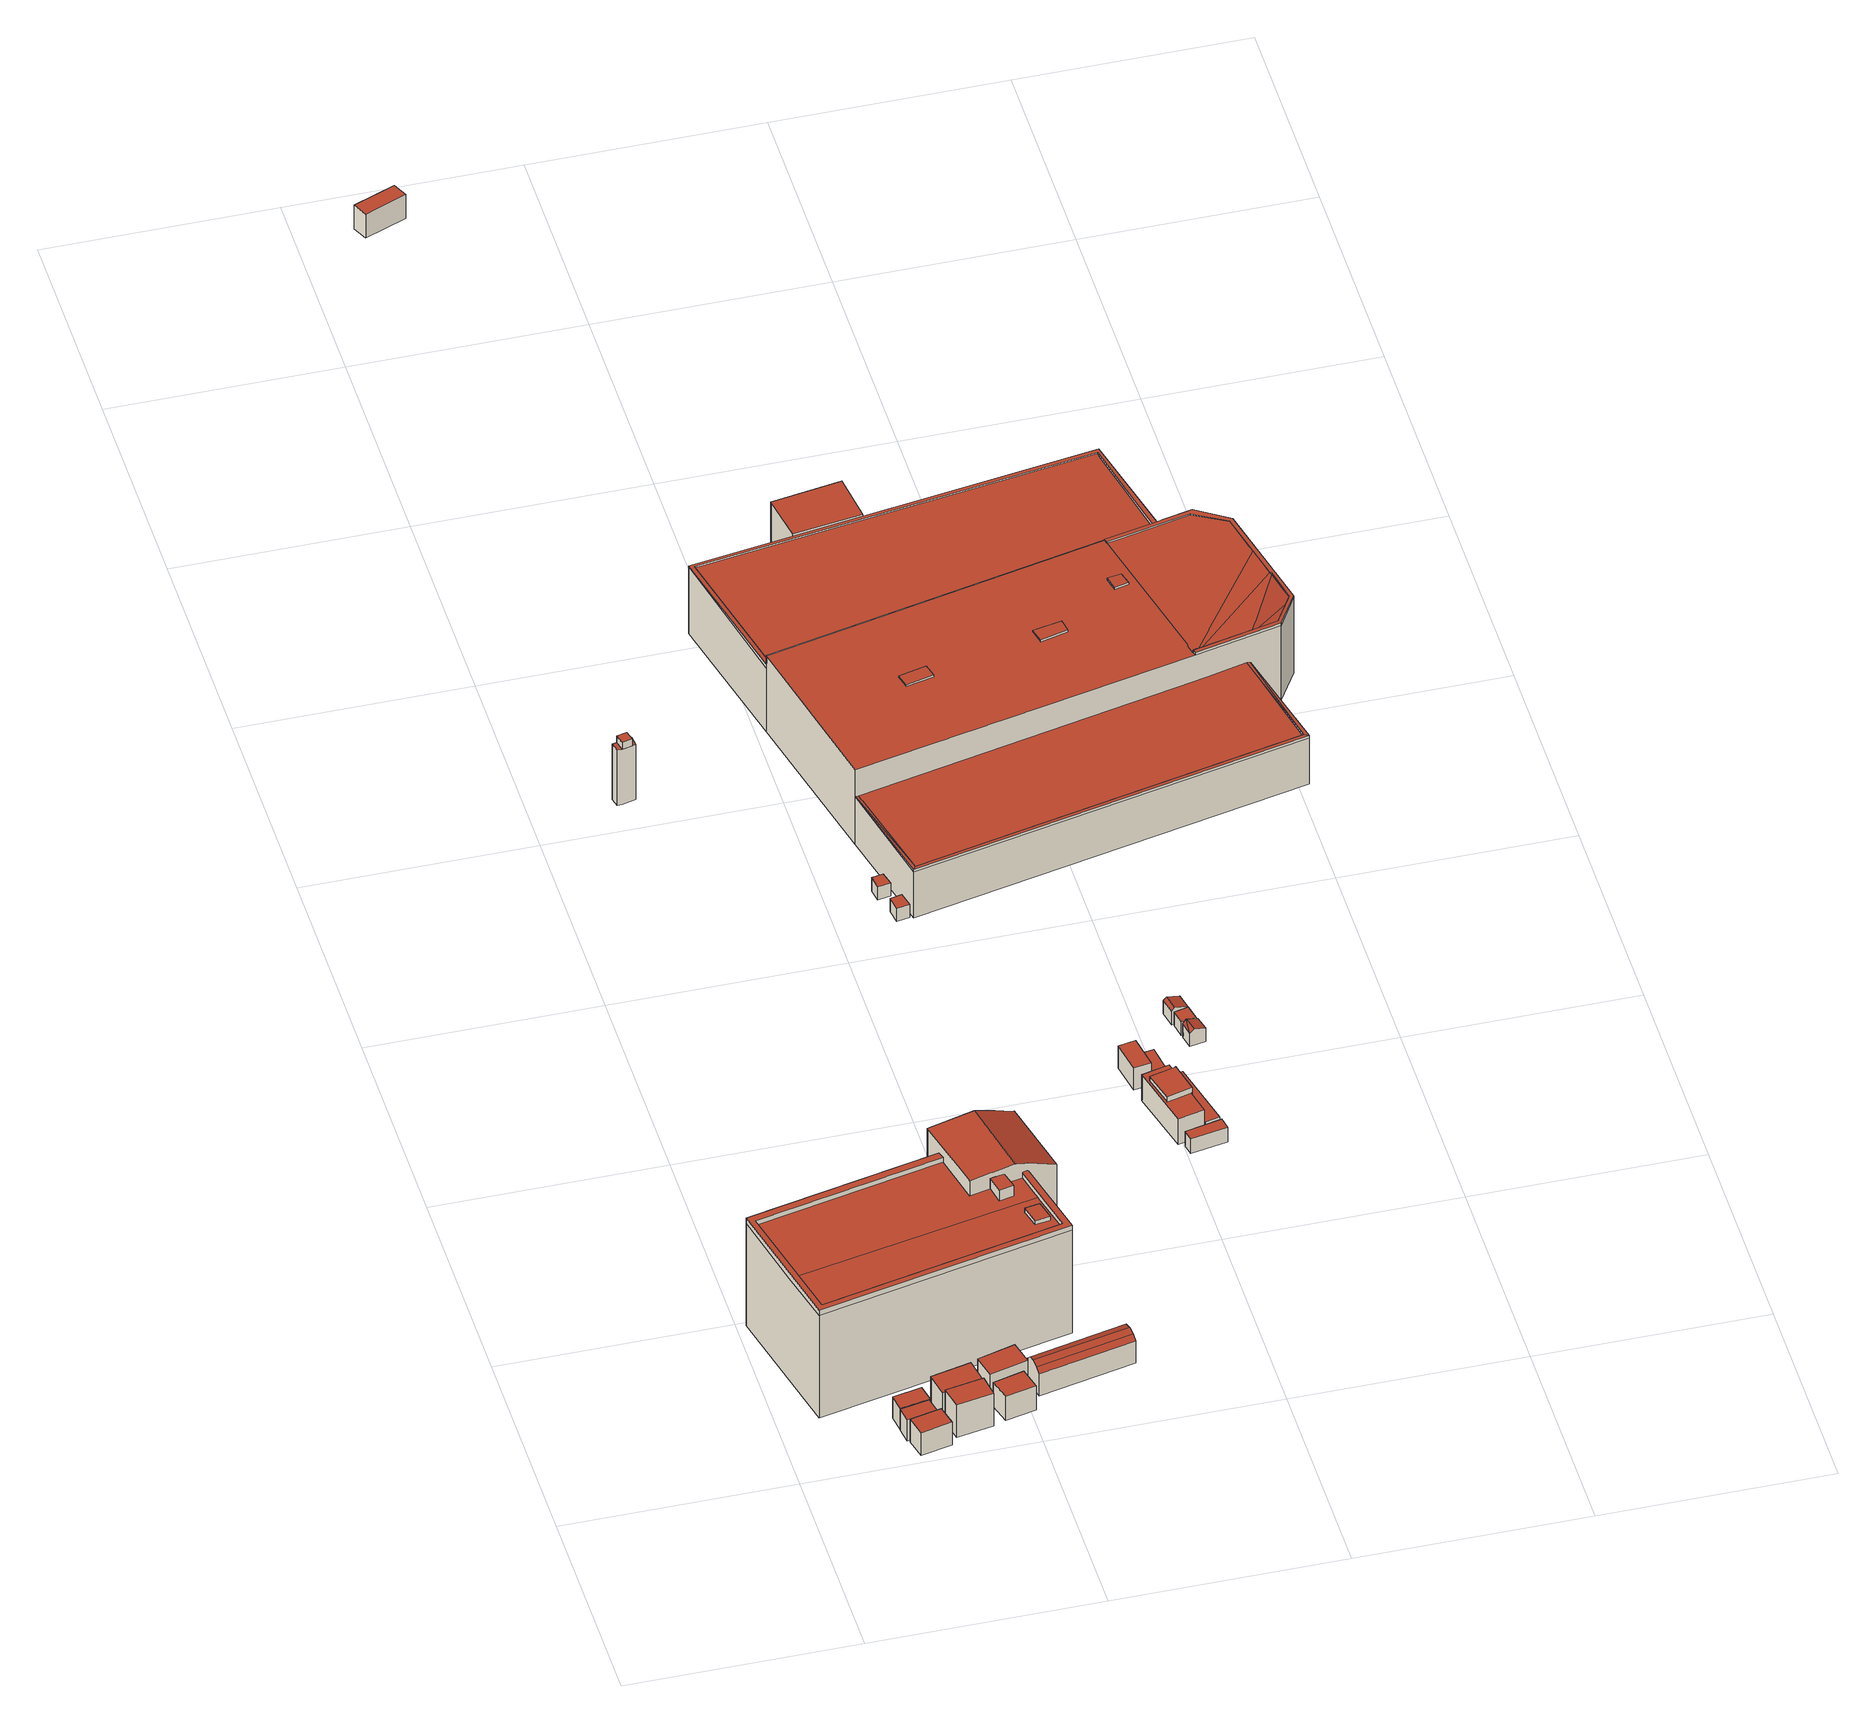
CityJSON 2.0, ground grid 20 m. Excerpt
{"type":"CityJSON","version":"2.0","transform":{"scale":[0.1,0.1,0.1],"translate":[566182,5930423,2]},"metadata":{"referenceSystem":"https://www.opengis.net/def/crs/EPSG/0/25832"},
"CityObjects":{
"building1":{"type":"Building","attributes":{"Grundfläche 2D":"3.709277","Grundhöhe NN":"2.344"},"geometry":[{"type":"Solid","lod":"3","boundaries":[[[[0,1,2,3]],[[4,5,3,2]],[[5,6,0,3]],[[6,7,1,0]],[[7,4,2,1]],[[7,6,5,4]]]],"semantics":{"surfaces":[{"type":"RoofSurface"},{"type":"WallSurface"},{"type":"GroundSurface"}],"values":[[0,1,1,1,1,2]]}}]},
"building2":{"type":"Building","attributes":{"Grundfläche 2D":"5.038064","Grundhöhe NN":"2.326"},"geometry":[{"type":"Solid","lod":"3","boundaries":[[[[8,9,10,11]],[[12,13,11,10]],[[13,14,8,11]],[[14,15,9,8]],[[15,12,10,9]],[[15,14,13,12]]]],"semantics":{"surfaces":[{"type":"RoofSurface"},{"type":"WallSurface"},{"type":"GroundSurface"}],"values":[[0,1,1,1,1,2]]}}]},
"building3":{"type":"Building","attributes":{"Grundfläche 2D":"3.776722","Grundhöhe NN":"2.335"},"geometry":[{"type":"Solid","lod":"3","boundaries":[[[[16,17,18,19]],[[20,21,19,18]],[[21,22,16,19]],[[22,23,17,16]],[[23,20,18,17]],[[23,22,21,20]]]],"semantics":{"surfaces":[{"type":"RoofSurface"},{"type":"WallSurface"},{"type":"GroundSurface"}],"values":[[0,1,1,1,1,2]]}}]},
"building4":{"type":"Building","attributes":{"Grundfläche 2D":"6.876970","Grundhöhe NN":"2.270"},"geometry":[{"type":"Solid","lod":"3","boundaries":[[[[24,25,26,27]],[[28,29,27,26]],[[29,30,24,27]],[[30,31,25,24]],[[31,28,26,25]],[[31,30,29,28]]]],"semantics":{"surfaces":[{"type":"RoofSurface"},{"type":"WallSurface"},{"type":"GroundSurface"}],"values":[[0,1,1,1,1,2]]}}]},
"building5":{"type":"Building","attributes":{"Grundfläche 2D":"7.964320","Grundhöhe NN":"2.233"},"geometry":[{"type":"Solid","lod":"3","boundaries":[[[[32,33,34,35]],[[36,37,35,34]],[[37,38,32,35]],[[38,39,33,32]],[[39,36,34,33]],[[39,38,37,36]]]],"semantics":{"surfaces":[{"type":"RoofSurface"},{"type":"WallSurface"},{"type":"GroundSurface"}],"values":[[0,1,1,1,1,2]]}}]},
"building6":{"type":"Building","attributes":{"Grundfläche 2D":"320.501943","Grundhöhe NN":"2.051"},"children":["building6-1","building6-2"],"geometry":[{"type":"Solid","lod":"3","boundaries":[[[[40,41,42,43,44,45,46,47,48,49]],[[50,51,52,53,54,55]],[[53,52,56,57,58,59,60,61]],[[62,63,64,65,66,67,68]],[[69,70,71,72,73,74,63,62]],[[75,76,77,78]],[[79,80,42,41]],[[42,80,81,82,43]],[[82,83,44,43]],[[44,83,84,85,45]],[[51,50,47,46,56,52]],[[54,48,47,50,55]],[[61,49,48,54,53]],[[40,49,61,60]],[[80,79,86,87]],[[82,81,80,87,88]],[[83,82,88,89]],[[83,89,90,85,84]],[[79,41,40,60,59,66,65,64,91,86]],[[57,56,46,45,85,90,92,71,70,69,62,68,67,66,59,58]],[[72,71,92,93]],[[94,91,64,63,74,73,72,93,95,76,75]],[[77,76,95,96]],[[78,77,96,97]],[[75,78,97,94]],[[91,94,97,96,95,93,92,90,89,88,87,86]]]],"semantics":{"surfaces":[{"type":"RoofSurface"},{"type":"WallSurface"},{"type":"GroundSurface"}],"values":[[0,0,0,0,0,0,1,1,1,1,1,1,1,1,1,1,1,1,1,1,1,1,1,1,1,2]]}}]},
"building6-1":{"type":"BuildingInstallation","parents":["building6"],"geometry":[{"type":"MultiSurface","lod":"3","boundaries":[[[98,99,100,101]],[[101,100,102,103]],[[98,101,103,104]],[[99,98,104,105]],[[100,99,105,102]]],"semantics":{"surfaces":[{"type":"RoofSurface"},{"type":"WallSurface"}],"values":[0,1,1,1,1]}}]},
"building6-2":{"type":"BuildingInstallation","parents":["building6"],"geometry":[{"type":"MultiSurface","lod":"3","boundaries":[[[106,107,108,109]],[[109,108,58,110]],[[110,111,106,109]],[[107,106,111,57]],[[57,58,108,107]]],"semantics":{"surfaces":[{"type":"RoofSurface"},{"type":"WallSurface"}],"values":[0,1,1,1,1]}}]},
"building7":{"type":"Building","attributes":{"Grundfläche 2D":"5.524641","Grundhöhe NN":"2.192"},"geometry":[{"type":"Solid","lod":"3","boundaries":[[[[112,113,114,115]],[[116,117,115,114]],[[117,118,112,115]],[[118,119,113,112]],[[119,116,114,113]],[[119,118,117,116]]]],"semantics":{"surfaces":[{"type":"RoofSurface"},{"type":"WallSurface"},{"type":"GroundSurface"}],"values":[[0,1,1,1,1,2]]}}]},
"building8":{"type":"Building","attributes":{"Grundfläche 2D":"7.454865","Grundhöhe NN":"2.155"},"geometry":[{"type":"Solid","lod":"3","boundaries":[[[[120,121,122,123]],[[124,125,123,122]],[[125,126,120,123]],[[126,127,121,120]],[[127,124,122,121]],[[127,126,125,124]]]],"semantics":{"surfaces":[{"type":"RoofSurface"},{"type":"WallSurface"},{"type":"GroundSurface"}],"values":[[0,1,1,1,1,2]]}}]},
"building9":{"type":"Building","attributes":{"Grundfläche 2D":"18.620784","Grundhöhe NN":"2.080"},"geometry":[{"type":"Solid","lod":"3","boundaries":[[[[128,129,130,131]],[[132,129,128,133]],[[134,132,133,135]],[[136,134,135,137]],[[131,130,138,139]],[[137,135,133,128,131,139,140]],[[136,137,140,141]],[[130,129,132,134,136,141,138]],[[140,139,138,141]]]],"semantics":{"surfaces":[{"type":"RoofSurface"},{"type":"WallSurface"},{"type":"GroundSurface"}],"values":[[0,0,0,0,1,1,1,1,2]]}}]},
"building10":{"type":"Building","attributes":{"Grundfläche 2D":"1.490961","Grundhöhe NN":"2.457"},"children":["building10-1"],"geometry":[{"type":"Solid","lod":"3","boundaries":[[[[142,143,144,145,146,147,148,149]],[[150,147,146,145,144,151,152]],[[148,147,150,153]],[[143,142,149,148,153,154]],[[144,143,154,151]],[[150,152,151,154,153]]]],"semantics":{"surfaces":[{"type":"RoofSurface"},{"type":"WallSurface"},{"type":"GroundSurface"}],"values":[[0,1,1,1,1,2]]}}]},
"building10-1":{"type":"BuildingInstallation","parents":["building10"],"geometry":[{"type":"MultiSurface","lod":"3","boundaries":[[[155,156,157,158]],[[158,157,142,145]],[[155,158,145,146]],[[156,155,146,149]],[[157,156,149,142]]],"semantics":{"surfaces":[{"type":"RoofSurface"},{"type":"WallSurface"}],"values":[0,1,1,1,1]}}]},
"building11":{"type":"Building","attributes":{"Grundfläche 2D":"1.346464","Grundhöhe NN":"2.252"},"geometry":[{"type":"Solid","lod":"3","boundaries":[[[[159,160,161,162]],[[163,164,162,161]],[[164,165,159,162]],[[165,166,160,159]],[[166,163,161,160]],[[166,165,164,163]]]],"semantics":{"surfaces":[{"type":"RoofSurface"},{"type":"WallSurface"},{"type":"GroundSurface"}],"values":[[0,1,1,1,1,2]]}}]},
"building12":{"type":"Building","attributes":{"Grundfläche 2D":"1.257256","Grundhöhe NN":"2.252"},"geometry":[{"type":"Solid","lod":"3","boundaries":[[[[167,168,169,170]],[[171,172,170,169]],[[172,173,167,170]],[[173,174,168,167]],[[174,171,169,168]],[[174,173,172,171]]]],"semantics":{"surfaces":[{"type":"RoofSurface"},{"type":"WallSurface"},{"type":"GroundSurface"}],"values":[[0,1,1,1,1,2]]}}]},
"building13":{"type":"Building","attributes":{"Grundfläche 2D":"15.180621","Grundhöhe NN":"2.034"},"children":["building13-1"],"geometry":[{"type":"Solid","lod":"3","boundaries":[[[[175,176,177,178,179,180,181,182]],[[183,184,180,179]],[[184,185,181,180]],[[185,186,182,181]],[[186,187,175,182]],[[187,188,176,175]],[[188,189,177,176]],[[189,190,178,177]],[[190,183,179,178]],[[184,183,190,189,188,187,186,185]]]],"semantics":{"surfaces":[{"type":"RoofSurface"},{"type":"WallSurface"},{"type":"GroundSurface"}],"values":[[0,1,1,1,1,1,1,1,1,2]]}}]},
"building13-1":{"type":"BuildingInstallation","parents":["building13"],"geometry":[{"type":"MultiSurface","lod":"3","boundaries":[[[191,192,193,194,195]],[[193,192,191,175,176,196]],[[196,197,194,193]],[[197,181,182,195,194]],[[182,175,191,195]]],"semantics":{"surfaces":[{"type":"RoofSurface"},{"type":"WallSurface"}],"values":[0,1,1,1,1]}}]},
"building14":{"type":"Building","attributes":{"Grundfläche 2D":"4.690009","Grundhöhe NN":"2.042"},"geometry":[{"type":"Solid","lod":"3","boundaries":[[[[198,199,200,201]],[[202,203,201,200]],[[203,204,198,201]],[[204,205,199,198]],[[205,202,200,199]],[[205,204,203,202]]]],"semantics":{"surfaces":[{"type":"RoofSurface"},{"type":"WallSurface"},{"type":"GroundSurface"}],"values":[[0,1,1,1,1,2]]}}]},
"building15":{"type":"Building","attributes":{"Grundfläche 2D":"3.470480","Grundhöhe NN":"2.041"},"geometry":[{"type":"Solid","lod":"3","boundaries":[[[[206,207,208,209]],[[210,211,209,208]],[[211,212,206,209]],[[212,213,207,206]],[[213,210,208,207]],[[213,212,211,210]]]],"semantics":{"surfaces":[{"type":"RoofSurface"},{"type":"WallSurface"},{"type":"GroundSurface"}],"values":[[0,1,1,1,1,2]]}}]},
"building16":{"type":"Building","attributes":{"Grundfläche 2D":"3.346940","Grundhöhe NN":"2.068"},"geometry":[{"type":"Solid","lod":"3","boundaries":[[[[214,215,216,217]],[[218,219,217,216]],[[219,220,214,217]],[[220,221,215,214]],[[221,218,216,215]],[[221,220,219,218]]]],"semantics":{"surfaces":[{"type":"RoofSurface"},{"type":"WallSurface"},{"type":"GroundSurface"}],"values":[[0,1,1,1,1,2]]}}]},
"building17":{"type":"Building","attributes":{"Grundfläche 2D":"7.685023","Grundhöhe NN":"2.075"},"geometry":[{"type":"Solid","lod":"3","boundaries":[[[[222,223,224,225,226,227,228,229,230]],[[231,232,225,224]],[[232,233,226,225]],[[233,234,227,226]],[[234,235,228,227]],[[235,236,237,230,229,228]],[[237,238,222,230]],[[238,239,223,222]],[[239,231,224,223]],[[231,239,238,237,236,235,234,233,232]]]],"semantics":{"surfaces":[{"type":"RoofSurface"},{"type":"WallSurface"},{"type":"GroundSurface"}],"values":[[0,1,1,1,1,1,1,1,1,2]]}}]},
"building18":{"type":"Building","attributes":{"Grundfläche 2D":"5.714629","Grundhöhe NN":"2.820"},"geometry":[{"type":"Solid","lod":"3","boundaries":[[[[240,241,242,243]],[[244,245,243,242]],[[245,246,240,243]],[[246,247,241,240]],[[247,244,242,241]],[[247,246,245,244]]]],"semantics":{"surfaces":[{"type":"RoofSurface"},{"type":"WallSurface"},{"type":"GroundSurface"}],"values":[[0,1,1,1,1,2]]}}]},
"building19":{"type":"Building","attributes":{"Grundfläche 2D":"1.856500","Grundhöhe NN":"2.127"},"geometry":[{"type":"Solid","lod":"3","boundaries":[[[[248,249,250]],[[251,249,248]],[[252,248,250,253]],[[253,250,249,254,255]],[[252,253,255,256]],[[251,248,252,256,257]],[[249,251,257,254]],[[255,254,257,256]]]],"semantics":{"surfaces":[{"type":"RoofSurface"},{"type":"WallSurface"},{"type":"GroundSurface"}],"values":[[0,0,0,1,1,1,1,2]]}}]},
"building20":{"type":"Building","attributes":{"Grundfläche 2D":"1.785144","Grundhöhe NN":"2.113"},"geometry":[{"type":"Solid","lod":"3","boundaries":[[[[258,259,260,261]],[[262,263,261,260]],[[263,264,258,261]],[[264,265,259,258]],[[265,262,260,259]],[[265,264,263,262]]]],"semantics":{"surfaces":[{"type":"RoofSurface"},{"type":"WallSurface"},{"type":"GroundSurface"}],"values":[[0,1,1,1,1,2]]}}]},
"building21":{"type":"Building","attributes":{"Grundfläche 2D":"2.123824","Grundhöhe NN":"2.103"},"geometry":[{"type":"Solid","lod":"3","boundaries":[[[[266,267,268,269]],[[270,266,269,271]],[[272,273,274,271,269,268]],[[274,275,270,271]],[[275,276,277,267,266,270]],[[277,272,268,267]],[[275,274,273,272,277,276]]]],"semantics":{"surfaces":[{"type":"RoofSurface"},{"type":"WallSurface"},{"type":"GroundSurface"}],"values":[[0,0,1,1,1,1,2]]}}]},
"building22":{"type":"Building","attributes":{"Grundfläche 2D":"25.758114","Grundhöhe NN":"2.738"},"geometry":[{"type":"Solid","lod":"3","boundaries":[[[[278,279,280,281]],[[282,283,281,280]],[[283,284,278,281]],[[284,285,279,278]],[[285,282,280,279]],[[285,284,283,282]]]],"semantics":{"surfaces":[{"type":"RoofSurface"},{"type":"WallSurface"},{"type":"GroundSurface"}],"values":[[0,1,1,1,1,2]]}}]},
"building23":{"type":"Building","attributes":{"Grundfläche 2D":"1406.847935","Grundhöhe NN":"2.252"},"children":["building23-1","building23-2","building23-3"],"geometry":[{"type":"Solid","lod":"3","boundaries":[[[[286,287,288]],[[287,289,288]],[[286,290,291,287]],[[292,291,290]],[[293,291,292]],[[294,295,296,297,298,299,300,301]],[[302,303,304,305,306,307,308,309,310,311,312,313,314,315,316,317,318,319]],[[293,320,289,321,322,323]],[[324,325,326,327,328,329,330]],[[331,332,333,334,335]],[[336,337,338,339]],[[336,339,340,341]],[[332,331,342]],[[340,343,344,345,346,332,342,341]],[[347,348,349]],[[348,347,350,338,337]],[[351,352,353,354]],[[286,288,355]],[[355,356,290,286]],[[292,290,356]],[[323,291,293]],[[323,322,321,287,291]],[[289,287,321]],[[326,325,297,296]],[[324,330,298,297,325]],[[328,299,298,330,329]],[[357,358,301,300]],[[358,359,294,301]],[[359,360,295,294]],[[331,361,311,310]],[[312,311,361,362]],[[362,363,313,312]],[[363,364,314,313]],[[364,365,366,333,317,316,315,314]],[[333,332,318,317]],[[332,346,345,319,318]],[[302,319,345,344]],[[340,339,338,350,305,304,303,302,344,343]],[[349,306,305,350,347]],[[337,336,341,342,309,308,307,306,349,348]],[[342,331,310,309]],[[355,288,367,368]],[[356,355,368,369]],[[292,356,369,370]],[[359,358,371,372]],[[360,359,372,373]],[[358,357,374,371]],[[335,334,295,360,373,367,288]],[[293,292,370,375,361,331,335,288,289,320]],[[362,361,375,376]],[[353,377,378,363,362,376,379,354]],[[364,363,378,380]],[[299,328,327,326,296,295,334,333,366,365,364,380,374,357,300]],[[351,354,379,381]],[[352,351,381,382]],[[353,352,382,377]],[[369,368,367,373,372,371,374,380,378,377,382,381,379,376,375,370]]]],"semantics":{"surfaces":[{"type":"RoofSurface"},{"type":"WallSurface"},{"type":"GroundSurface"}],"values":[[0,0,0,0,0,0,0,0,0,0,0,0,0,0,0,0,0,1,1,1,1,1,1,1,1,1,1,1,1,1,1,1,1,1,1,1,1,1,1,1,1,1,1,1,1,1,1,1,1,1,1,1,1,1,1,1,2]]}}]},
"building23-1":{"type":"BuildingInstallation","parents":["building23"],"geometry":[{"type":"MultiSurface","lod":"3","boundaries":[[[383,384,385,386]],[[386,385,387,388]],[[383,386,388,389]],[[384,383,389,390]],[[385,384,390,387]]],"semantics":{"surfaces":[{"type":"RoofSurface"},{"type":"WallSurface"}],"values":[0,1,1,1,1]}}]},
"building23-2":{"type":"BuildingInstallation","parents":["building23"],"geometry":[{"type":"MultiSurface","lod":"3","boundaries":[[[391,392,393,394]],[[394,393,395,396]],[[391,394,396,397]],[[392,391,397,398]],[[393,392,398,395]]],"semantics":{"surfaces":[{"type":"RoofSurface"},{"type":"WallSurface"}],"values":[0,1,1,1,1]}}]},
"building23-3":{"type":"BuildingInstallation","parents":["building23"],"geometry":[{"type":"MultiSurface","lod":"3","boundaries":[[[399,400,401,402]],[[402,401,403,404]],[[399,402,404,405]],[[400,399,405,406]],[[401,400,406,403]]],"semantics":{"surfaces":[{"type":"RoofSurface"},{"type":"WallSurface"}],"values":[0,1,1,1,1]}}]}
},
"vertices":[
[118,44,25],[93,39,25],[95,25,25],[121,30,25],[95,25,3],[121,30,3],[118,44,3],[93,39,3],
[124,29,27],[97,23,27],[101,5,27],[128,11,27],[101,5,3],[128,11,3],[124,29,3],[97,23,3],
[116,60,25],[91,55,25],[93,40,25],[119,45,25],[93,40,3],[119,45,3],[116,60,3],[91,55,3],
[163,45,37],[130,39,37],[134,19,37],[166,25,37],[134,19,3],[166,25,3],[163,45,3],[130,39,3],
[159,69,34],[124,61,34],[128,39,34],[163,47,34],[128,39,2],[163,47,2],[159,69,2],[124,61,2],
[178,226,114],[176,232,114],[8,195,114],[35,72,114],[256,120,114],[239,194,114],[234,192,114],[249,124,114],[39,78,114],[14,190,114],[249,124,109],[240,165,108],[240,166,108],[29,123,108],[39,78,109],[58,82,109],[234,192,108],[218,189,108],[206,186,108],[188,182,108],[178,226,109],[14,190,109],[228,191,125],[213,262,125],[172,252,124],[178,226,124],[188,182,124],[206,186,125],[208,186,125],[234,192,123],[239,194,121],[264,199,110],[248,270,110],[246,269,111],[231,266,118],[176,253,37],[246,269,51],[244,279,51],[173,263,37],[176,232,110],[8,195,109],[24,122,108],[35,72,109],[256,120,109],[245,167,108],[239,194,108],[176,232,1],[8,195,1],[35,72,1],[256,120,1],[239,194,1],[172,252,1],[264,199,1],[248,270,1],[176,253,1],[246,269,1],[244,279,1],[173,263,1],
[238,153,113],[225,151,113],[229,134,113],[242,136,113],[229,134,109],[242,136,109],[238,153,108],[225,151,108],
[222,173,119],[218,189,119],[206,186,119],[209,170,119],[209,170,108],[222,173,108],
[199,56,27],[172,49,27],[177,30,27],[204,36,27],[177,30,2],[204,36,2],[199,56,2],[172,49,2],
[198,80,35],[165,71,35],[170,50,35],[203,59,35],[170,50,2],[203,59,2],[198,80,2],[165,71,2],
[294,76,28],[210,57,28],[211,53,24],[295,72,24],[209,64,30],[293,82,30],[208,70,28],[292,89,28],[207,74,24],[291,93,24],[211,53,1],[295,72,1],[291,93,1],[207,74,1],
[72,835,63],[68,834,63],[70,826,63],[74,826,63],[83,828,63],[86,829,63],[85,838,63],[81,837,63],[86,829,5],[70,826,5],[74,826,5],[85,838,5],[68,834,5],
[83,828,70],[81,837,70],[72,835,70],[74,826,70],
[257,650,17],[247,648,17],[249,635,17],[260,637,17],[249,635,3],[260,637,3],[257,650,3],[247,648,3],
[249,678,17],[239,676,17],[241,664,17],[252,666,17],[241,664,3],[252,666,3],[249,678,3],[239,676,3],
[409,376,27],[408,375,27],[406,385,27],[382,379,27],[396,320,27],[419,325,27],[414,347,27],[415,348,27],[396,320,0],[419,325,0],[414,347,0],[415,348,0],[409,376,0],[408,375,0],[406,385,0],[382,379,0],
[409,376,32],[408,375,32],[386,370,32],[393,342,32],[415,348,32],[386,370,27],[393,342,27],
[389,425,23],[374,422,23],[379,393,23],[394,395,23],[379,393,0],[394,395,0],[389,425,0],[374,422,0],
[435,313,15],[433,324,15],[401,317,15],[403,307,15],[401,317,0],[403,307,0],[435,313,0],[433,324,0],
[404,425,10],[392,423,10],[396,396,10],[408,398,10],[396,396,1],[408,398,1],[404,425,1],[392,423,1],
[432,327,15],[418,388,15],[406,385,15],[408,375,15],[409,376,15],[415,348,15],[414,347,15],[419,325,15],[420,324,15],[406,385,1],[408,375,1],[409,376,1],[415,348,1],[414,347,1],[419,325,1],[420,324,1],[432,327,1],[418,388,1],
[90,1553,33],[84,1566,33],[47,1551,33],[53,1538,33],[47,1551,8],[53,1538,8],[90,1553,8],[84,1566,8],
[436,445,18],[435,431,15],[439,432,18],[433,444,15],[446,447,15],[449,434,15],[435,431,1],[449,434,1],[446,447,1],[433,444,1],
[442,462,15],[430,459,15],[432,446,15],[445,448,15],[432,446,1],[445,448,1],[442,462,1],[430,459,1],
[428,475,18],[425,475,15],[428,460,15],[431,461,18],[439,477,15],[442,463,15],[428,460,1],[431,461,1],[442,463,1],[439,477,1],[428,475,1],[425,475,1],
[329,1105,54],[268,1095,54],[275,1054,53],[335,1063,53],[275,1054,7],[335,1063,7],[329,1105,7],[268,1095,7],
[263,636,54],[265,639,54],[241,734,53],[244,734,53],[608,712,54],[604,714,54],[586,810,54],[583,810,54],[179,1015,74],[208,884,74],[211,885,74],[183,1013,74],[528,1064,74],[550,960,74],[554,961,74],[530,1068,74],[605,946,84],[620,878,84],[621,876,84],[627,845,84],[611,819,84],[542,803,84],[540,803,84],[537,802,84],[538,799,84],[613,816,84],[631,845,84],[608,948,84],[580,967,84],[554,961,84],[550,960,84],[503,950,84],[504,946,84],[577,962,84],[538,799,54],[265,639,51],[270,640,51],[604,714,51],[188,1013,73],[183,1013,73],[211,885,70],[503,950,70],[550,960,70],[528,1060,73],[528,1064,73],[538,799,81],[504,946,83],[503,950,83],[208,884,83],[241,734,81],[542,803,81],[588,814,81],[621,876,83],[620,878,83],[614,907,83],[540,803,81],[537,802,81],[612,913,83],[605,946,83],[577,962,83],[511,947,83],[623,838,83],[592,815,82],[611,819,82],[627,845,83],[633,883,29],[626,914,29],[617,911,29],[623,881,29],[263,636,51],[608,712,51],[554,961,70],[530,1068,73],[179,1015,73],[208,884,70],[613,816,81],[631,845,83],[608,948,83],[580,967,83],[554,961,83],[550,960,83],[241,734,3],[263,636,3],[608,712,3],[586,810,3],[530,1068,3],[179,1015,3],[208,884,3],[554,961,3],[613,816,3],[631,845,3],[617,911,3],[608,948,3],[623,881,3],[580,967,3],[633,883,3],[626,914,3],
[330,826,84],[327,838,84],[303,832,84],[306,820,84],[303,832,82],[306,820,82],[330,826,82],[327,838,82],
[447,851,84],[445,863,84],[420,858,84],[423,845,84],[420,858,82],[423,845,82],[447,851,82],[445,863,82],
[508,893,85],[505,905,85],[493,903,85],[496,890,85],[493,903,83],[496,890,83],[508,893,83],[505,905,83]
]}
